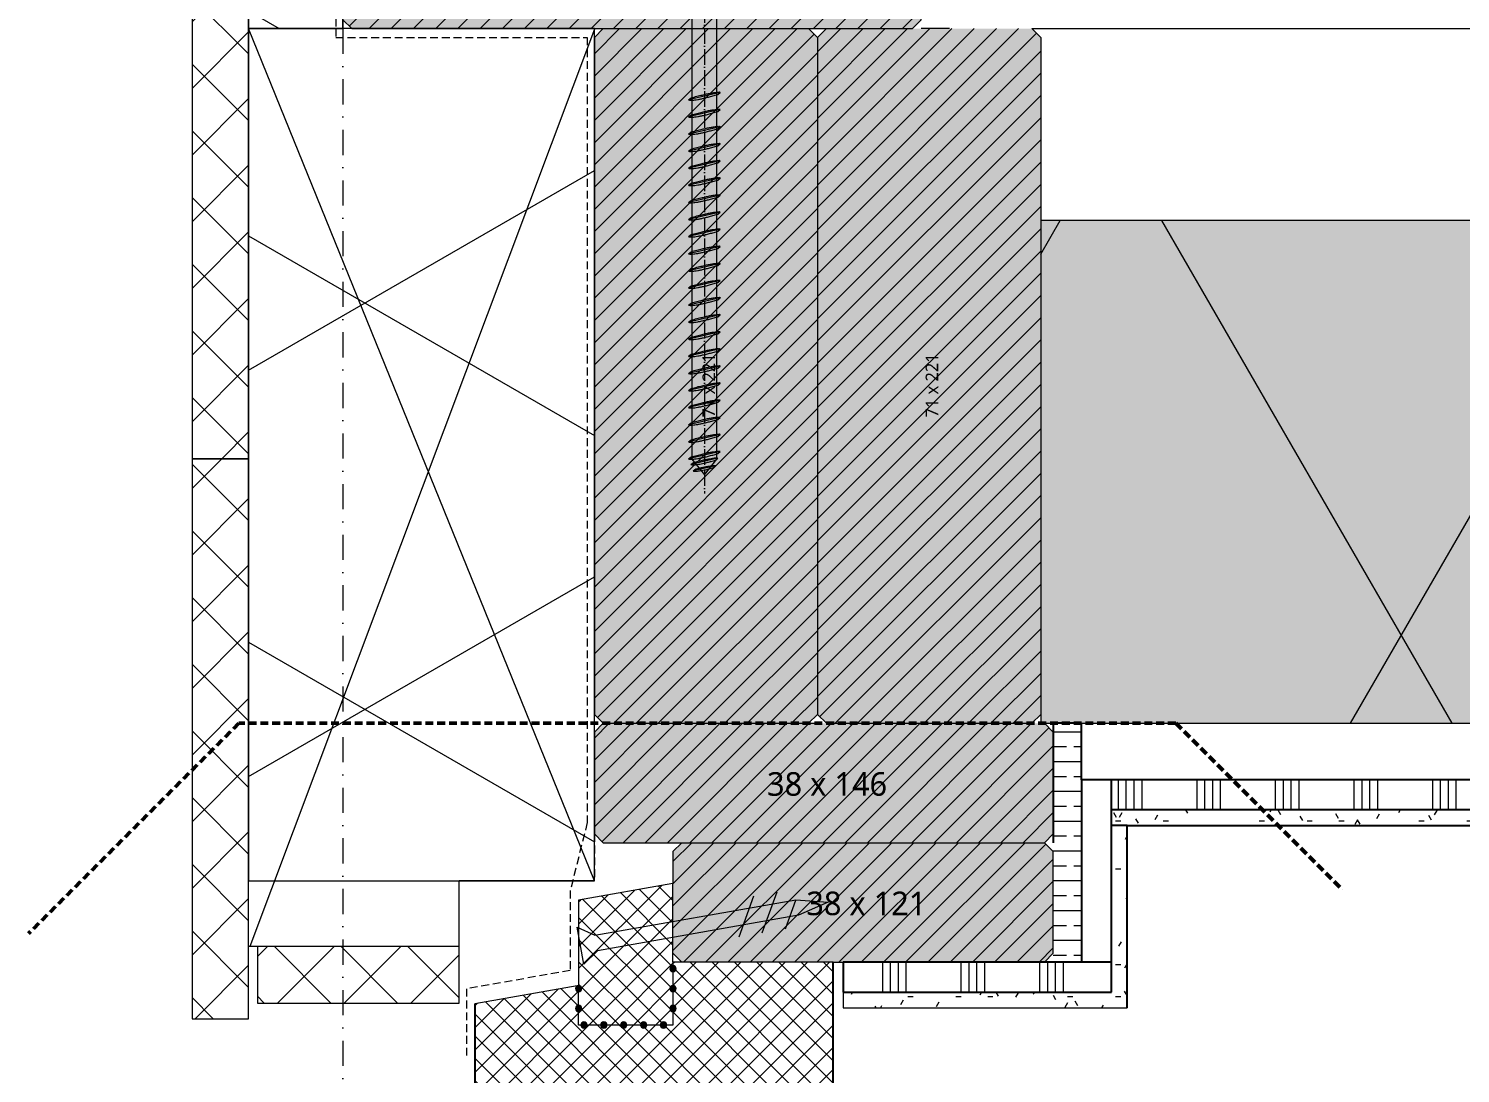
# Model space of a CAD drawing. Header units: millimetres. Extents: x 2927 to 18500, y -7154 to 6447.
# Drawn here: x 4038.3 to 4493.8, y 3861.8 to 4194.1 of the extents above; entities that cross this region are included whole.
import ezdxf

# ---------------------------------------------------------------- set-up
doc = ezdxf.new("R2010")
doc.units = ezdxf.units.MM
for name, pattern in [('MV_hartlijn_staal', [6.6, 5, -0.8, 0, -0.8]), ('MV_hidden', [3.75, 2.5, -1.25]), ('MV_stramien', [16, 8, -4, 0, -4])]:
    doc.linetypes.add(name, pattern=pattern)
for name, color, linetype, lineweight in [('A-ANNO-NOTE', 131, 'Continuous', 18), ('A-DETL', 90, 'Continuous', 13), ('A-DETL-GENF', 92, 'Continuous', 18), ('A-DETL-MEDM', 33, 'Continuous', 18)]:
    doc.layers.add(name, color=color, linetype=linetype, lineweight=lineweight)
doc.styles.add('Segoe UI', font='segoeui.ttf', dxfattribs={"height": 7.5})
doc.styles.add('Segoe UI_1', font='segoeui.ttf', dxfattribs={"height": 4})
pattern_1 = [(0, (0, 0), (0, 9.476), []), (0, (0, 4.738), (0, 9.476), [4.738, -2.369])]
pattern_2 = [(90, (10, 0), (-25, 1e-15), []), (90, (12.5, 0), (-25, 1e-15), []), (90, (15, 0), (-25, 1e-15), []), (90, (17.5, 0), (-25, 1e-15), [])]
pattern_3 = [(0, (0, 0), (20.32, 5.08), [1.676, -13.564, 1.676, -13.564, -81.28]), (0, (0, 0), (20.32, 5.08), [-30.48, 1.676, -28.804, 1.676, -13.564, -35.56]), (0, (0, 0), (20.32, 5.08), [-76.2, 1.676, -8.484, 1.676, -23.724]), (120, (7.62, 2.54), (-14.559409, 15.057636), [1.676, -13.564, 1.676, -13.564, -81.28]), (120, (7.62, 2.54), (-14.559409, 15.057636), [-30.48, 1.676, -28.804, 1.676, -13.564, -35.56]), (120, (7.62, 2.54), (-14.559409, 15.057636), [-76.2, 1.676, -8.484, 1.676, -23.724]), (240, (10.16, 12.7), (-5.760591, -20.137636), [1.676, -13.564, 1.676, -13.564, -81.28]), (240, (10.16, 12.7), (-5.760591, -20.137636), [-30.48, 1.676, -28.804, 1.676, -13.564, -35.56]), (240, (10.16, 12.7), (-5.760591, -20.137636), [-76.2, 1.676, -8.484, 1.676, -23.724])]
pattern_4 = [(45, (0, 0), (-3.535534, 3.535534), []), (135, (0, 0), (-3.535534, -3.535534), [])]
pattern_5 = [(45, (0, 0), (-10.6066, 10.6066), []), (135, (0, 0), (-10.6066, -10.6066), [])]

# ---------------------------------------------------------------- blocks, each defined once
blk = doc.blocks.new('42 isolatie - Type 1-3769868-Details Domera')
at = {"layer": 'A-DETL-GENF'}
blk.add_hatch(color=256, dxfattribs=at).paths.add_polyline_path([(299.95, 0.8), (299.95, 160.8), (0.28, 160.8), (0.28, 0.8), (292.07, 0.8)])
at = {"layer": 'A-DETL-GENF', "lineweight": 13}
h = blk.add_hatch(dxfattribs=at)
h.set_pattern_fill('FP_48', color=256, style=0, pattern_type=2)
h.set_pattern_definition([(60, (-2360.91, 160.98), (-138.564, 80), []), (120, (-2360.91, 160.98), (-138.564, -80), [])])
h.paths.add_polyline_path([(299.95, 0.8), (299.95, 160.8), (0.28, 160.8), (0.28, 0.8), (292.07, 0.8)])
at = {"layer": 'A-DETL-GENF'}
for p, q in [((299.95, 160.8), (0.28, 160.8)), ((0.28, 160.8), (0.28, 3.63)), ((299.95, 160.8), (0.28, 160.8)), ((0.28, 3.63), (0.28, 0.8)), ((0.28, 0.8), (1.45, 0.8)), ((1.45, 0.8), (4.28, 0.8)), ((4.28, 0.8), (13.28, 0.8)), ((13.28, 0.8), (299.95, 0.8)), ((13.28, 0.8), (299.95, 0.8))]:
    blk.add_line(p, q, dxfattribs=at)
blk = doc.blocks.new('00 hout_rechthoekig_sls - Vuren 71x221-V49-Details Domera')
at = {"layer": 'A-DETL-GENF'}
blk.add_hatch(color=256, dxfattribs=at).paths.add_polyline_path([(221, -2.83), (218.17, 0), (2.83, 0), (0, -2.83), (0, -68.17), (2.83, -71), (218.17, -71), (221, -68.17)])
at = {"layer": 'A-DETL-MEDM', "lineweight": 13}
h = blk.add_hatch(dxfattribs=at)
h.set_pattern_fill('FP_81', color=256, style=0, pattern_type=2)
h.set_pattern_definition([(135, (4194.144, -4289.284), (-3.535534, -3.535534), [])])
h.paths.add_polyline_path([(221, -68.17), (221, -2.83), (218.17, 0), (2.83, 0), (0, -2.83), (0, -68.17), (2.83, -71), (218.17, -71)])
at = {"layer": 'A-DETL-MEDM'}
for p, q in [((0, -2.83), (2.83, 0)), ((2.83, 0), (0, -2.83)), ((218.17, 0), (221, -2.83)), ((218.17, 0), (221, -2.83)), ((2.83, -71), (0, -68.17)), ((0, -68.17), (2.83, -71)), ((221, -68.17), (218.17, -71)), ((218.17, -71), (221, -68.17)), ((2.83, -71), (218.17, -71))]:
    blk.add_line(p, q, dxfattribs=at)
blk = doc.blocks.new('00 hout_rechthoekig_sls - SLS 38x146-V50-Details Domera')
at = {"layer": 'A-DETL-GENF'}
blk.add_hatch(color=256, dxfattribs=at).paths.add_polyline_path([(2.83, -38), (143.17, -38), (146, -35.17), (146, -2.83), (143.17, 0), (2.83, 0), (0, -2.83), (0, -35.17)])
at = {"layer": 'A-DETL-MEDM', "lineweight": 13}
h = blk.add_hatch(dxfattribs=at)
h.set_pattern_fill('FP_82', color=256, style=0, pattern_type=2)
h.set_pattern_definition([(45, (-4218.284, -3973.144), (-3.535534, 3.535534), [])])
h.paths.add_polyline_path([(2.83, -38), (143.17, -38), (146, -35.17), (146, -2.83), (143.17, 0), (2.83, 0), (0, -2.83), (0, -35.17)])
at = {"layer": 'A-DETL-MEDM'}
for p, q in [((0, -2.83), (2.83, 0)), ((2.83, 0), (0, -2.83)), ((2.83, 0), (71, 0)), ((142, 0), (143.17, 0)), ((143.17, 0), (146, -2.83)), ((0, -2.83), (0, -35.17)), ((143.17, 0), (146, -2.83)), ((2.83, -38), (0, -35.17)), ((0, -35.17), (2.83, -38)), ((146, -35.17), (143.17, -38)), ((143.17, -38), (146, -35.17)), ((2.83, -38), (25, -38)), ((25, -38), (27.83, -38)), ((27.83, -38), (89.66, -38))]:
    blk.add_line(p, q, dxfattribs=at)
blk = doc.blocks.new('00 hout_rechthoekig_sls - Vuren 71x221-V51-Details Domera')
at = {"layer": 'A-DETL-GENF'}
blk.add_hatch(color=256, dxfattribs=at).paths.add_polyline_path([(221, -68.17), (221, -2.83), (218.17, 0), (2.83, 0), (0, -2.83), (0, -68.17), (2.83, -71), (218.17, -71)])
at = {"layer": 'A-DETL-MEDM', "lineweight": 13}
h = blk.add_hatch(dxfattribs=at)
h.set_pattern_fill('FP_83', color=256, style=0, pattern_type=2)
h.set_pattern_definition([(135, (4194.144, -4360.284), (-3.535534, -3.535534), [])])
h.paths.add_polyline_path([(221, -68.17), (221, -2.83), (218.17, 0), (2.83, 0), (0, -2.83), (0, -68.17), (2.83, -71), (218.17, -71)])
at = {"layer": 'A-DETL-MEDM'}
for p, q in [((0, -2.83), (2.83, 0)), ((2.83, 0), (0, -2.83)), ((2.83, 0), (218.17, 0)), ((218.17, 0), (221, -2.83)), ((218.17, 0), (221, -2.83)), ((221, -68.17), (221, -2.83)), ((0, -29), (0, -38)), ((2.83, -71), (0, -68.17)), ((0, -68.17), (2.83, -71)), ((221, -68.17), (218.17, -71)), ((218.17, -71), (221, -68.17)), ((2.83, -71), (218.17, -71))]:
    blk.add_line(p, q, dxfattribs=at)
blk = doc.blocks.new('00 hout_rechthoekig_sls - SLS 38x184-V52-Details Domera')
at = {"layer": 'A-DETL-GENF'}
blk.add_hatch(color=256, dxfattribs=at).paths.add_polyline_path([(2.83, -38), (181.17, -38), (184, -35.17), (184, -2.83), (181.17, 0), (2.83, 0), (0, -2.83), (0, -35.17)])
at = {"layer": 'A-DETL-MEDM', "lineweight": 13}
h = blk.add_hatch(dxfattribs=at)
h.set_pattern_fill('FP_84', color=256, style=0, pattern_type=2)
h.set_pattern_definition([(45, (-4138.284, -4232.144), (-3.535534, 3.535534), [])])
h.paths.add_polyline_path([(2.83, -38), (181.17, -38), (184, -35.17), (184, -2.83), (181.17, 0), (2.83, 0), (0, -2.83), (0, -35.17)])
at = {"layer": 'A-DETL-MEDM'}
for p, q in [((0, -2.83), (2.83, 0)), ((2.83, 0), (0, -2.83)), ((2.83, 0), (181.17, 0)), ((181.17, 0), (184, -2.83)), ((0, -2.83), (0, -35.17)), ((181.17, 0), (184, -2.83)), ((184, -35.17), (184, -2.83)), ((2.83, -38), (0, -35.17)), ((0, -35.17), (2.83, -38)), ((184, -35.17), (181.17, -38)), ((181.17, -38), (184, -35.17)), ((2.83, -38), (80, -38)), ((80, -38), (181.17, -38))]:
    blk.add_line(p, q, dxfattribs=at)
blk = doc.blocks.new('28 schroeven 2D - Tellerkop-schroef 10_0x180mm-3218140-Details Domera')
at = {"layer": 'A-DETL-GENF', "linetype": 'MV_hartlijn_staal', "lineweight": 13}
blk.add_line((0, 9.1), (0, -185.9), dxfattribs=at)
at = {"layer": 'A-DETL-GENF', "lineweight": 5}
for p, q in [((-16, 0), (-16, 1)), ((-16, 1), (-15, 1)), ((-14.2, 4), (0, 4)), ((14.2, 4), (0, 4)), ((16, 1), (15, 1)), ((16, 0), (16, 1)), ((-16, 0), (16, 0)), ((-4, -3.55), (-4, -175)), ((4, -175), (4, -3.55)), ((5, -58.31), (-5, -60.64)), ((4.25, -58.95), (5, -58.31)), ((-5, -60.64), (-4.25, -60)), ((5, -63.75), (-5, -66.08)), ((4.25, -64.39), (5, -63.75)), ((-5, -66.08), (-4.25, -65.44)), ((5, -69.19), (-5, -71.52)), ((-5, -71.52), (-4.25, -70.88)), ((4.25, -69.83), (5, -69.19)), ((5, -74.63), (-5, -76.96)), ((-5, -76.96), (-4.25, -76.32)), ((4.25, -75.27), (5, -74.63)), ((5, -80.07), (-5, -82.4)), ((-5, -82.4), (-4.25, -81.76)), ((4.25, -80.71), (5, -80.07)), ((5, -85.52), (-5, -87.84)), ((4.25, -86.16), (5, -85.52)), ((-5, -87.84), (-4.25, -87.2)), ((5, -90.96), (-5, -93.28)), ((4.25, -91.6), (5, -90.96)), ((-5, -93.28), (-4.25, -92.64)), ((5, -96.4), (-5, -98.72)), ((-5, -98.72), (-4.25, -98.08)), ((4.25, -97.04), (5, -96.4)), ((5, -101.84), (-5, -104.17)), ((-5, -104.17), (-4.25, -103.53)), ((4.25, -102.48), (5, -101.84)), ((5, -107.28), (-5, -109.61)), ((-5, -109.61), (-4.25, -108.97)), ((4.25, -107.92), (5, -107.28)), ((5, -112.72), (-5, -115.05)), ((4.25, -113.36), (5, -112.72)), ((-5, -115.05), (-4.25, -114.41)), ((5, -118.16), (-5, -120.49)), ((4.25, -118.8), (5, -118.16)), ((-5, -120.49), (-4.25, -119.85)), ((5, -123.6), (-5, -125.93)), ((-5, -125.93), (-4.25, -125.29)), ((4.25, -124.24), (5, -123.6)), ((5, -129.04), (-5, -131.37)), ((-5, -131.37), (-4.25, -130.73)), ((4.25, -129.68), (5, -129.04)), ((5, -134.48), (-5, -136.81)), ((-5, -136.81), (-4.25, -136.17)), ((4.25, -135.12), (5, -134.48)), ((5, -139.92), (-5, -142.25)), ((4.25, -140.56), (5, -139.92)), ((-5, -142.25), (-4.25, -141.61)), ((5, -145.36), (-5, -147.69)), ((4.25, -146), (5, -145.36)), ((-5, -147.69), (-4.25, -147.05)), ((5, -150.8), (-5, -153.13)), ((-5, -153.13), (-4.25, -152.49)), ((4.25, -151.44), (5, -150.8)), ((5, -156.24), (-5, -158.57)), ((-5, -158.57), (-4.25, -157.93)), ((4.25, -156.88), (5, -156.24)), ((5, -161.68), (-5, -164.01)), ((-5, -164.01), (-4.25, -163.37)), ((4.25, -162.32), (5, -161.68)), ((5, -167.13), (-5, -169.45)), ((4.25, -167.77), (5, -167.13)), ((-5, -169.45), (-4.25, -168.81)), ((5, -172.57), (-5, -174.89)), ((4.25, -173.21), (5, -172.57)), ((-5, -174.89), (-4.25, -174.25)), ((4.26, -174.67), (-4.26, -176.66)), ((-4.26, -176.66), (-3.51, -176.02)), ((-4, -175), (0, -180)), ((3.52, -177.07), (-3.52, -178.71)), ((0, -180), (4, -175)), ((2.77, -177.71), (3.52, -177.07)), ((3.51, -175.31), (4.26, -174.67)), ((-3.52, -178.71), (-2.77, -178.07))]:
    blk.add_line(p, q, dxfattribs=at)
at = {"layer": 'A-DETL-GENF'}
for p, q in [((-4, -3.55), (-4, 0)), ((4, -3.55), (4, 0))]:
    blk.add_line(p, q, dxfattribs=at)
at = {"layer": 'A-DETL-GENF', "lineweight": 5}
for centre, start, end in [((-6.79, 0.41), 154.1259, 175.8741), ((6.79, 0.41), 4.1259, 25.8741)]:
    blk.add_arc(centre, 8.23, start, end, dxfattribs=at)
for points in [[(-5, -60.64), (-3.5, -61.2), (4.25, -58.95)], [(-4.25, -60), (4.37, -57.74), (5, -58.31)], [(-4.25, -65.44), (4.37, -63.18), (5, -63.75)], [(-5, -66.08), (-3.5, -66.64), (4.25, -64.39)], [(-5, -71.52), (-3.5, -72.08), (4.25, -69.83)], [(-4.25, -70.88), (4.37, -68.62), (5, -69.19)], [(-5, -76.96), (-3.5, -77.52), (4.25, -75.27)], [(-4.25, -76.32), (4.37, -74.06), (5, -74.63)], [(-5, -82.4), (-3.5, -82.96), (4.25, -80.71)], [(-4.25, -81.76), (4.37, -79.5), (5, -80.07)], [(-5, -87.84), (-3.5, -88.4), (4.25, -86.16)], [(-4.25, -87.2), (4.37, -84.94), (5, -85.52)], [(-4.25, -92.64), (4.37, -90.38), (5, -90.96)], [(-5, -93.28), (-3.5, -93.84), (4.25, -91.6)], [(-5, -98.72), (-3.5, -99.28), (4.25, -97.04)], [(-4.25, -98.08), (4.37, -95.82), (5, -96.4)], [(-5, -104.17), (-3.5, -104.72), (4.25, -102.48)], [(-4.25, -103.53), (4.37, -101.26), (5, -101.84)], [(-5, -109.61), (-3.5, -110.17), (4.25, -107.92)], [(-4.25, -108.97), (4.37, -106.7), (5, -107.28)], [(-5, -115.05), (-3.5, -115.61), (4.25, -113.36)], [(-4.25, -114.41), (4.37, -112.15), (5, -112.72)], [(-4.25, -119.85), (4.37, -117.59), (5, -118.16)], [(-5, -120.49), (-3.5, -121.05), (4.25, -118.8)], [(-5, -125.93), (-3.5, -126.49), (4.25, -124.24)], [(-4.25, -125.29), (4.37, -123.03), (5, -123.6)], [(-5, -131.37), (-3.5, -131.93), (4.25, -129.68)], [(-4.25, -130.73), (4.37, -128.47), (5, -129.04)], [(-5, -136.81), (-3.5, -137.37), (4.25, -135.12)], [(-4.25, -136.17), (4.37, -133.91), (5, -134.48)], [(-5, -142.25), (-3.5, -142.81), (4.25, -140.56)], [(-4.25, -141.61), (4.37, -139.35), (5, -139.92)], [(-4.25, -147.05), (4.37, -144.79), (5, -145.36)], [(-5, -147.69), (-3.5, -148.25), (4.25, -146)], [(-5, -153.13), (-3.5, -153.69), (4.25, -151.44)], [(-4.25, -152.49), (4.37, -150.23), (5, -150.8)], [(-5, -158.57), (-3.5, -159.13), (4.25, -156.88)], [(-4.25, -157.93), (4.37, -155.67), (5, -156.24)], [(-5, -164.01), (-3.5, -164.57), (4.25, -162.32)], [(-4.25, -163.37), (4.37, -161.11), (5, -161.68)], [(-5, -169.45), (-3.5, -170.01), (4.25, -167.77)], [(-4.25, -168.81), (4.37, -166.55), (5, -167.13)], [(-4.25, -174.25), (4.37, -171.99), (5, -172.57)], [(-5, -174.89), (-3.5, -175.45), (4.25, -173.21)], [(-4.26, -176.66), (-3.01, -177.14), (3.51, -175.31)], [(-3.51, -176.02), (3.73, -174.19), (4.26, -174.67)], [(-2.77, -178.07), (3.1, -176.67), (3.52, -177.07)], [(-3.52, -178.71), (-2.51, -179.11), (2.77, -177.71)]]:
    blk.add_open_spline(points, degree=2, dxfattribs=at)
blk = doc.blocks.new('00 hout_rechthoekig_sls - SLS 38x121-4309775-Details Domera')
at = {"layer": 'A-DETL-GENF'}
blk.add_hatch(color=256, dxfattribs=at).paths.add_polyline_path([(2.83, -38), (118.17, -38), (121, -35.17), (121, -2.83), (118.17, 0), (2.83, 0), (0, -2.83), (0, -35.17)])
at = {"layer": 'A-DETL-MEDM', "lineweight": 13}
h = blk.add_hatch(dxfattribs=at)
h.set_pattern_fill('FP_86', color=256, style=0, pattern_type=2)
h.set_pattern_definition([(45, (-4243.284, -3935.144), (-3.535534, 3.535534), [])])
h.paths.add_polyline_path([(2.83, -38), (118.17, -38), (121, -35.17), (121, -2.83), (118.17, 0), (2.83, 0), (0, -2.83), (0, -35.17)])
at = {"layer": 'A-DETL-MEDM'}
for p, q in [((0, -2.83), (2.83, 0)), ((2.83, 0), (0, -2.83)), ((2.83, 0), (118.17, 0)), ((118.17, 0), (121, -2.83)), ((0, -2.83), (0, -13)), ((118.17, 0), (121, -2.83)), ((121, -35.17), (121, -2.83)), ((2.83, -38), (0, -35.17)), ((0, -35.17), (2.83, -38)), ((121, -35.17), (118.17, -38)), ((118.17, -38), (121, -35.17)), ((51, -38), (54.17, -38))]:
    blk.add_line(p, q, dxfattribs=at)
blk = doc.blocks.new('28 schroef - 5_0x80-4440999-Details Domera')
at = {"layer": 'A-DETL-GENF', "lineweight": 13}
h = blk.add_hatch(dxfattribs=at)
h.set_pattern_fill('FP_87', color=256, style=0, pattern_type=2)
h.set_pattern_definition([(240, (0, 0), (-11.2583, 6.5), [])])
h.paths.add_polyline_path([(50, -6), (70, -6), (70, 6), (50, 6), (50, -2.37)])
h = blk.add_hatch(dxfattribs=at)
h.set_pattern_fill('FP_88', color=256, style=0, pattern_type=2)
h.set_pattern_definition([(240, (7.5, 0), (-11.2583, 6.5), [])])
h.paths.add_polyline_path([(50, -6), (70, -6), (70, 6), (50, 6), (50, -2.37)])
for p, q in [((0, -6), (0, 6)), ((0, 6), (5, 2.5)), ((5, 2.5), (70, 2.5)), ((70, 2.5), (80, 0)), ((80, 0), (70, -2.5)), ((5, -2.5), (0, -6)), ((70, -2.5), (5, -2.5))]:
    blk.add_line(p, q, dxfattribs=at)
blk = doc.blocks.new('42_isolatie - Kantplank-3227798-Details Domera')
at = {"layer": 'A-DETL-GENF', "lineweight": 13}
h = blk.add_hatch(dxfattribs=at)
h.set_pattern_fill('FP_103', color=256, style=0, pattern_type=2)
h.set_pattern_definition([(300, (96.29, -222.8), (-96.995, -56), []), (240, (96.29, -222.8), (-96.995, 56), [])])
h.paths.add_polyline_path([(271.45, -110.8), (271.45, -0.8), (0.28, -0.8), (0.28, -110.8), (226.31, -110.8)])
at = {"layer": 'A-DETL-GENF'}
for p, q in [((271.45, -0.8), (0.28, -0.8)), ((0.28, -0.8), (0.28, -80.8)), ((271.45, -110.8), (271.45, -0.8)), ((0.28, -80.8), (0.28, -110.8)), ((0.28, -110.8), (271.45, -110.8))]:
    blk.add_line(p, q, dxfattribs=at)
blk = doc.blocks.new('42_isolatie - Kantplank-3227800-Details Domera')
at = {"layer": 'A-DETL-GENF', "lineweight": 13}
h = blk.add_hatch(dxfattribs=at)
h.set_pattern_fill('FP_57', color=256, style=0, pattern_type=2)
h.set_pattern_definition([(300, (-2380.567, -120.812), (-25.98076, -15), []), (240, (-2380.567, -120.812), (-25.98076, 15), [])])
h.paths.add_polyline_path([(213.46, -30.8), (213.46, -0.8), (0.28, -0.8), (0.28, -30.8)])
at = {"layer": 'A-DETL-GENF'}
for p, q in [((213.46, -0.8), (0.28, -0.8)), ((0.28, -0.8), (0.28, -30.8)), ((213.46, -30.8), (213.46, -0.8)), ((0.28, -30.8), (213.46, -30.8))]:
    blk.add_line(p, q, dxfattribs=at)

msp = doc.modelspace()

# ---------------------------------------------------------------- hatches: boundary and pattern name
at = {"layer": 'A-DETL-GENF', "lineweight": 13}
h = msp.add_hatch(dxfattribs=at)
h.set_pattern_fill('FP_4', color=250, style=0, pattern_type=2)
h.set_pattern_definition(pattern_1)
h.paths.add_polyline_path([(4331.28, 4194.14), (4331.28, 4719.14), (4322.28, 4719.14), (4322.28, 4194.14)])
h = msp.add_hatch(dxfattribs=at)
h.set_pattern_fill('FP_19', color=251, style=0, pattern_type=2)
h.set_pattern_definition(pattern_5)
h.paths.add_polyline_path([(4090.28, 4057.32), (4108.28, 4057.32), (4108.28, 4407.32), (4090.28, 4407.32)])
h = msp.add_hatch(dxfattribs=at)
h.set_pattern_fill('FP_19', color=251, style=0, pattern_type=2)
h.set_pattern_definition(pattern_5)
h.paths.add_polyline_path([(4108.28, 3879.14), (4108.28, 4057.32), (4090.28, 4057.32), (4090.28, 3879.14), (4101.46, 3879.14)])
h = msp.add_hatch(dxfattribs=at)
h.set_pattern_fill('FP_4', color=250, style=0, pattern_type=2)
h.set_pattern_definition(pattern_1)
h.paths.add_polyline_path([(4373.28, 3897.14), (4373.28, 3973.14), (4364.28, 3973.14), (4364.28, 3897.14)])
h = msp.add_hatch(dxfattribs=at)
h.set_pattern_fill('FP_6', color=253, style=0, pattern_type=2)
h.set_pattern_definition(pattern_2)
h.paths.add_polyline_path([(4652.08, 3945.64), (4659.96, 3945.64), (4659.96, 3955.14), (4382.78, 3955.14), (4382.78, 3945.64)])
h = msp.add_hatch(dxfattribs=at)
h.set_pattern_fill('FP_5', color=253, style=0, pattern_type=2)
h.set_pattern_definition(pattern_3)
h.paths.add_polyline_path([(4652.08, 3940.64), (4659.96, 3940.64), (4659.96, 3945.64), (4382.78, 3945.64), (4382.78, 3940.64), (4387.78, 3940.64)])
h = msp.add_hatch(dxfattribs=at)
h.set_pattern_fill('FP_5', color=253, style=0, pattern_type=2)
h.set_pattern_definition(pattern_3)
h.paths.add_polyline_path([(4307.94, 3882.64), (4387.78, 3882.64), (4387.78, 3940.64), (4382.78, 3940.64), (4382.78, 3887.64), (4297.46, 3887.64), (4297.46, 3882.64)])
h = msp.add_hatch(dxfattribs=at)
h.set_pattern_fill('FP_12', color=250, style=0, pattern_type=2)
h.set_pattern_definition(pattern_4)
h.paths.add_polyline_path([(4226.62, 3877.14), (4226.65, 3877.4), (4226.75, 3877.64), (4226.91, 3877.85), (4227.12, 3878.01), (4227.36, 3878.11), (4227.62, 3878.14), (4227.88, 3878.11), (4228.12, 3878.01), (4228.32, 3877.85), (4228.48, 3877.64), (4228.58, 3877.4), (4228.62, 3877.14), (4232.94, 3877.14), (4232.97, 3877.4), (4233.07, 3877.64), (4233.23, 3877.85), (4233.44, 3878.01), (4233.68, 3878.11), (4233.94, 3878.14), (4234.2, 3878.11), (4234.44, 3878.01), (4234.65, 3877.85), (4234.81, 3877.64), (4234.91, 3877.4), (4234.94, 3877.14), (4239.26, 3877.14), (4239.3, 3877.4), (4239.4, 3877.64), (4239.55, 3877.85), (4239.76, 3878.01), (4240, 3878.11), (4240.26, 3878.14), (4240.52, 3878.11), (4240.76, 3878.01), (4240.97, 3877.85), (4241.13, 3877.64), (4241.23, 3877.4), (4241.26, 3877.14), (4243.28, 3877.14), (4243.28, 3881.4), (4243.03, 3881.43), (4242.78, 3881.53), (4242.58, 3881.69), (4242.42, 3881.9), (4242.32, 3882.14), (4242.28, 3882.4), (4242.32, 3882.65), (4242.42, 3882.9), (4242.58, 3883.1), (4242.78, 3883.26), (4243.03, 3883.36), (4243.28, 3883.4), (4243.28, 3887.72), (4243.03, 3887.75), (4242.78, 3887.85), (4242.58, 3888.01), (4242.42, 3888.22), (4242.32, 3888.46), (4242.28, 3888.72), (4242.32, 3888.98), (4242.42, 3889.22), (4242.58, 3889.42), (4242.78, 3889.58), (4243.03, 3889.68), (4243.28, 3889.72), (4243.28, 3894.04), (4243.03, 3894.07), (4242.78, 3894.17), (4242.58, 3894.33), (4242.42, 3894.54), (4242.32, 3894.78), (4242.28, 3895.04), (4242.32, 3895.3), (4242.42, 3895.54), (4242.58, 3895.75), (4242.78, 3895.91), (4243.03, 3896.01), (4243.28, 3896.04), (4243.28, 3922.14), (4213.28, 3916.85), (4213.28, 3889.72), (4213.54, 3889.68), (4213.78, 3889.58), (4213.99, 3889.42), (4214.15, 3889.22), (4214.25, 3888.98), (4214.28, 3888.72), (4214.25, 3888.46), (4214.15, 3888.22), (4213.99, 3888.01), (4213.78, 3887.85), (4213.54, 3887.75), (4213.28, 3887.72), (4213.28, 3883.4), (4213.54, 3883.36), (4213.78, 3883.26), (4213.99, 3883.1), (4214.15, 3882.9), (4214.25, 3882.65), (4214.28, 3882.4), (4214.25, 3882.14), (4214.15, 3881.9), (4213.99, 3881.69), (4213.78, 3881.53), (4213.54, 3881.43), (4213.28, 3881.4), (4213.28, 3877.14), (4213.97, 3877.14), (4214.01, 3877.4), (4214.11, 3877.64), (4214.27, 3877.85), (4214.47, 3878.01), (4214.71, 3878.11), (4214.97, 3878.14), (4215.23, 3878.11), (4215.47, 3878.01), (4215.68, 3877.85), (4215.84, 3877.64), (4215.94, 3877.4), (4215.97, 3877.14), (4220.29, 3877.14), (4220.33, 3877.4), (4220.43, 3877.64), (4220.59, 3877.85), (4220.79, 3878.01), (4221.04, 3878.11), (4221.29, 3878.14), (4221.55, 3878.11), (4221.79, 3878.01), (4222, 3877.85), (4222.16, 3877.64), (4222.26, 3877.4), (4222.29, 3877.14)])
h = msp.add_hatch(dxfattribs=at)
h.set_pattern_fill('FP_19', color=251, style=0, pattern_type=2)
h.set_pattern_definition(pattern_5)
h.paths.add_polyline_path([(4175.28, 3884.14), (4175.28, 3902.14), (4111.1, 3902.14), (4111.1, 3884.14), (4170.29, 3884.14)])
h = msp.add_hatch(dxfattribs=at)
h.set_pattern_fill('FP_12', color=250, style=0, pattern_type=2)
h.set_pattern_definition(pattern_4)
h.paths.add_polyline_path([(4180.28, 3830.14), (4190.28, 3830.14), (4195.28, 3835.14), (4200.28, 3835.14), (4200.28, 3830.14), (4235.78, 3830.14), (4235.78, 3847.14), (4294.28, 3847.14), (4294.28, 3897.14), (4243.28, 3897.14), (4243.28, 3896.04), (4243.54, 3896.01), (4243.78, 3895.91), (4243.99, 3895.75), (4244.15, 3895.54), (4244.25, 3895.3), (4244.28, 3895.04), (4244.25, 3894.78), (4244.15, 3894.54), (4243.99, 3894.33), (4243.78, 3894.17), (4243.54, 3894.07), (4243.28, 3894.04), (4243.28, 3889.72), (4243.54, 3889.68), (4243.78, 3889.58), (4243.99, 3889.42), (4244.15, 3889.22), (4244.25, 3888.98), (4244.28, 3888.72), (4244.25, 3888.46), (4244.15, 3888.22), (4243.99, 3888.01), (4243.78, 3887.85), (4243.54, 3887.75), (4243.28, 3887.72), (4243.28, 3883.4), (4243.54, 3883.36), (4243.78, 3883.26), (4243.99, 3883.1), (4244.15, 3882.9), (4244.25, 3882.65), (4244.28, 3882.4), (4244.25, 3882.14), (4244.15, 3881.9), (4243.99, 3881.69), (4243.78, 3881.53), (4243.54, 3881.43), (4243.28, 3881.4), (4243.28, 3877.14), (4241.26, 3877.14), (4241.23, 3876.89), (4241.13, 3876.64), (4240.97, 3876.44), (4240.76, 3876.28), (4240.52, 3876.18), (4240.26, 3876.14), (4240, 3876.18), (4239.76, 3876.28), (4239.55, 3876.44), (4239.4, 3876.64), (4239.3, 3876.89), (4239.26, 3877.14), (4234.94, 3877.14), (4234.91, 3876.89), (4234.81, 3876.64), (4234.65, 3876.44), (4234.44, 3876.28), (4234.2, 3876.18), (4233.94, 3876.14), (4233.68, 3876.18), (4233.44, 3876.28), (4233.23, 3876.44), (4233.07, 3876.64), (4232.97, 3876.89), (4232.94, 3877.14), (4228.62, 3877.14), (4228.58, 3876.89), (4228.48, 3876.64), (4228.32, 3876.44), (4228.12, 3876.28), (4227.88, 3876.18), (4227.62, 3876.14), (4227.36, 3876.18), (4227.12, 3876.28), (4226.91, 3876.44), (4226.75, 3876.64), (4226.65, 3876.89), (4226.62, 3877.14), (4222.29, 3877.14), (4222.26, 3876.89), (4222.16, 3876.64), (4222, 3876.44), (4221.79, 3876.28), (4221.55, 3876.18), (4221.29, 3876.14), (4221.04, 3876.18), (4220.79, 3876.28), (4220.59, 3876.44), (4220.43, 3876.64), (4220.33, 3876.89), (4220.29, 3877.14), (4215.97, 3877.14), (4215.94, 3876.89), (4215.84, 3876.64), (4215.68, 3876.44), (4215.47, 3876.28), (4215.23, 3876.18), (4214.97, 3876.14), (4214.71, 3876.18), (4214.47, 3876.28), (4214.27, 3876.44), (4214.11, 3876.64), (4214.01, 3876.89), (4213.97, 3877.14), (4213.28, 3877.14), (4213.28, 3881.4), (4213.03, 3881.43), (4212.78, 3881.53), (4212.58, 3881.69), (4212.42, 3881.9), (4212.32, 3882.14), (4212.28, 3882.4), (4212.32, 3882.65), (4212.42, 3882.9), (4212.58, 3883.1), (4212.78, 3883.26), (4213.03, 3883.36), (4213.28, 3883.4), (4213.28, 3887.72), (4213.03, 3887.75), (4212.78, 3887.85), (4212.58, 3888.01), (4212.42, 3888.22), (4212.32, 3888.46), (4212.28, 3888.72), (4212.32, 3888.98), (4212.42, 3889.22), (4212.58, 3889.42), (4212.78, 3889.63), (4180.28, 3883.9), (4180.28, 3849.34)])
at = {"layer": 'A-DETL-GENF'}
for points in [[(4243.28, 3894.04), (4243.54, 3894.07), (4243.78, 3894.17), (4243.99, 3894.33), (4244.15, 3894.54), (4244.25, 3894.78), (4244.28, 3895.04), (4244.25, 3895.3), (4244.15, 3895.54), (4243.99, 3895.75), (4243.78, 3895.91), (4243.54, 3896.01), (4243.28, 3896.04), (4243.03, 3896.01), (4242.78, 3895.91), (4242.58, 3895.75), (4242.42, 3895.54), (4242.32, 3895.3), (4242.28, 3895.04), (4242.32, 3894.78), (4242.42, 3894.54), (4242.58, 3894.33), (4242.78, 3894.17), (4243.03, 3894.07)], [(4213.28, 3887.72), (4213.54, 3887.75), (4213.78, 3887.85), (4213.99, 3888.01), (4214.15, 3888.22), (4214.25, 3888.46), (4214.28, 3888.72), (4214.25, 3888.98), (4214.15, 3889.22), (4213.99, 3889.42), (4213.78, 3889.58), (4213.54, 3889.68), (4213.28, 3889.72), (4213.03, 3889.68), (4212.78, 3889.58), (4212.58, 3889.42), (4212.42, 3889.22), (4212.32, 3888.98), (4212.28, 3888.72), (4212.32, 3888.46), (4212.42, 3888.22), (4212.58, 3888.01), (4212.78, 3887.85), (4213.03, 3887.75)], [(4243.28, 3887.72), (4243.54, 3887.75), (4243.78, 3887.85), (4243.99, 3888.01), (4244.15, 3888.22), (4244.25, 3888.46), (4244.28, 3888.72), (4244.25, 3888.98), (4244.15, 3889.22), (4243.99, 3889.42), (4243.78, 3889.58), (4243.54, 3889.68), (4243.28, 3889.72), (4243.03, 3889.68), (4242.78, 3889.58), (4242.58, 3889.42), (4242.42, 3889.22), (4242.32, 3888.98), (4242.28, 3888.72), (4242.32, 3888.46), (4242.42, 3888.22), (4242.58, 3888.01), (4242.78, 3887.85), (4243.03, 3887.75)], [(4213.28, 3881.4), (4213.54, 3881.43), (4213.78, 3881.53), (4213.99, 3881.69), (4214.15, 3881.9), (4214.25, 3882.14), (4214.28, 3882.4), (4214.25, 3882.65), (4214.15, 3882.9), (4213.99, 3883.1), (4213.78, 3883.26), (4213.54, 3883.36), (4213.28, 3883.4), (4213.03, 3883.36), (4212.78, 3883.26), (4212.58, 3883.1), (4212.42, 3882.9), (4212.32, 3882.65), (4212.28, 3882.4), (4212.32, 3882.14), (4212.42, 3881.9), (4212.58, 3881.69), (4212.78, 3881.53), (4213.03, 3881.43)], [(4243.28, 3881.4), (4243.54, 3881.43), (4243.78, 3881.53), (4243.99, 3881.69), (4244.15, 3881.9), (4244.25, 3882.14), (4244.28, 3882.4), (4244.25, 3882.65), (4244.15, 3882.9), (4243.99, 3883.1), (4243.78, 3883.26), (4243.54, 3883.36), (4243.28, 3883.4), (4243.03, 3883.36), (4242.78, 3883.26), (4242.58, 3883.1), (4242.42, 3882.9), (4242.32, 3882.65), (4242.28, 3882.4), (4242.32, 3882.14), (4242.42, 3881.9), (4242.58, 3881.69), (4242.78, 3881.53), (4243.03, 3881.43)], [(4214.97, 3876.14), (4215.23, 3876.18), (4215.47, 3876.28), (4215.68, 3876.44), (4215.84, 3876.64), (4215.94, 3876.89), (4215.97, 3877.14), (4215.94, 3877.4), (4215.84, 3877.64), (4215.68, 3877.85), (4215.47, 3878.01), (4215.23, 3878.11), (4214.97, 3878.14), (4214.71, 3878.11), (4214.47, 3878.01), (4214.27, 3877.85), (4214.11, 3877.64), (4214.01, 3877.4), (4213.97, 3877.14), (4214.01, 3876.89), (4214.11, 3876.64), (4214.27, 3876.44), (4214.47, 3876.28), (4214.71, 3876.18)], [(4221.29, 3876.14), (4221.55, 3876.18), (4221.79, 3876.28), (4222, 3876.44), (4222.16, 3876.64), (4222.26, 3876.89), (4222.29, 3877.14), (4222.26, 3877.4), (4222.16, 3877.64), (4222, 3877.85), (4221.79, 3878.01), (4221.55, 3878.11), (4221.29, 3878.14), (4221.04, 3878.11), (4220.79, 3878.01), (4220.59, 3877.85), (4220.43, 3877.64), (4220.33, 3877.4), (4220.29, 3877.14), (4220.33, 3876.89), (4220.43, 3876.64), (4220.59, 3876.44), (4220.79, 3876.28), (4221.04, 3876.18)], [(4227.62, 3876.14), (4227.88, 3876.18), (4228.12, 3876.28), (4228.32, 3876.44), (4228.48, 3876.64), (4228.58, 3876.89), (4228.62, 3877.14), (4228.58, 3877.4), (4228.48, 3877.64), (4228.32, 3877.85), (4228.12, 3878.01), (4227.88, 3878.11), (4227.62, 3878.14), (4227.36, 3878.11), (4227.12, 3878.01), (4226.91, 3877.85), (4226.75, 3877.64), (4226.65, 3877.4), (4226.62, 3877.14), (4226.65, 3876.89), (4226.75, 3876.64), (4226.91, 3876.44), (4227.12, 3876.28), (4227.36, 3876.18)], [(4233.94, 3876.14), (4234.2, 3876.18), (4234.44, 3876.28), (4234.65, 3876.44), (4234.81, 3876.64), (4234.91, 3876.89), (4234.94, 3877.14), (4234.91, 3877.4), (4234.81, 3877.64), (4234.65, 3877.85), (4234.44, 3878.01), (4234.2, 3878.11), (4233.94, 3878.14), (4233.68, 3878.11), (4233.44, 3878.01), (4233.23, 3877.85), (4233.07, 3877.64), (4232.97, 3877.4), (4232.94, 3877.14), (4232.97, 3876.89), (4233.07, 3876.64), (4233.23, 3876.44), (4233.44, 3876.28), (4233.68, 3876.18)], [(4240.26, 3876.14), (4240.52, 3876.18), (4240.76, 3876.28), (4240.97, 3876.44), (4241.13, 3876.64), (4241.23, 3876.89), (4241.26, 3877.14), (4241.23, 3877.4), (4241.13, 3877.64), (4240.97, 3877.85), (4240.76, 3878.01), (4240.52, 3878.11), (4240.26, 3878.14), (4240, 3878.11), (4239.76, 3878.01), (4239.55, 3877.85), (4239.4, 3877.64), (4239.3, 3877.4), (4239.26, 3877.14), (4239.3, 3876.89), (4239.4, 3876.64), (4239.55, 3876.44), (4239.76, 3876.28), (4240, 3876.18)]]:
    msp.add_hatch(color=7, dxfattribs=at).paths.add_polyline_path(points)
at = {"layer": 'A-DETL-GENF', "lineweight": 13}
h = msp.add_hatch(dxfattribs=at)
h.set_pattern_fill('FP_6', color=253, style=0, pattern_type=2)
h.set_pattern_definition(pattern_2)
h.paths.add_polyline_path([(4307.94, 3887.64), (4382.78, 3887.64), (4382.78, 3897.14), (4297.46, 3897.14), (4297.46, 3887.64)])

# ---------------------------------------------------------------- linework, layer by layer
at = {"layer": 'A-DETL', "lineweight": 18}
for p, q in [((4090.28, 4407.32), (4090.28, 4057.32)), ((4108.28, 4194.14), (4108.28, 4407.32)), ((4218.28, 3922.97), (4108.28, 4194.14)), ((4108.28, 4057.32), (4108.28, 4194.14)), ((4218.28, 4193.96), (4108.64, 3902.14)), ((4357.46, 4194.14), (4659.96, 4194.14)), ((4090.28, 4057.32), (4108.28, 4057.32)), ((4090.28, 4057.32), (4090.28, 3879.14)), ((4108.28, 4057.32), (4090.28, 4057.32)), ((4108.28, 3879.14), (4108.28, 4057.32)), ((4218.28, 3922.97), (4175.28, 3922.97)), ((4175.28, 3902.14), (4175.28, 3922.97)), ((4243.28, 3922.14), (4213.28, 3916.85)), ((4243.28, 3897.14), (4243.28, 3922.14)), ((4213.28, 3916.85), (4213.28, 3889.72)), ((4175.28, 3902.14), (4108.28, 3902.14)), ((4175.28, 3902.14), (4111.1, 3902.14)), ((4111.1, 3902.14), (4111.1, 3884.14)), ((4175.28, 3884.14), (4175.28, 3902.14)), ((4294.28, 3897.14), (4243.28, 3897.14)), ((4243.28, 3897.14), (4243.28, 3896.04)), ((4243.28, 3894.04), (4243.28, 3889.72)), ((4212.78, 3889.63), (4180.28, 3883.9)), ((4213.28, 3883.4), (4213.28, 3887.72)), ((4243.28, 3887.72), (4243.28, 3883.4)), ((4297.46, 3887.64), (4297.46, 3882.64)), ((4111.1, 3884.14), (4175.28, 3884.14)), ((4213.28, 3877.14), (4213.28, 3881.4)), ((4243.28, 3881.4), (4243.28, 3877.14)), ((4297.46, 3882.64), (4387.78, 3882.64)), ((4090.28, 3879.14), (4108.28, 3879.14)), ((4213.97, 3877.14), (4213.28, 3877.14)), ((4220.29, 3877.14), (4215.97, 3877.14)), ((4226.62, 3877.14), (4222.29, 3877.14)), ((4232.94, 3877.14), (4228.62, 3877.14)), ((4239.26, 3877.14), (4234.94, 3877.14)), ((4243.28, 3877.14), (4241.26, 3877.14))]:
    msp.add_line(p, q, dxfattribs=at)
at = {"layer": 'A-DETL', "linetype": 'MV_hidden', "lineweight": 18}
for p, q in [((4136.01, 4407.32), (4136.01, 4194.14)), ((4136.01, 4194.14), (4136.01, 4191.34)), ((4136.01, 4191.34), (4216.01, 4191.34)), ((4216.01, 4191.34), (4216.01, 3941.6)), ((4216.01, 3941.6), (4210.62, 3919.94)), ((4218.28, 3937.97), (4218.28, 3922.97)), ((4210.62, 3919.94), (4210.62, 3894.49)), ((4210.62, 3894.49), (4177.62, 3888.67)), ((4177.62, 3888.67), (4177.62, 3866.18))]:
    msp.add_line(p, q, dxfattribs=at)
at = {"layer": 'A-DETL', "linetype": 'MV_stramien', "lineweight": 18}
for p, q in [((4138.28, 4407.32), (4138.28, 4194.14)), ((4138.28, 4194.14), (4138.28, 3420.83))]:
    msp.add_line(p, q, dxfattribs=at)
at = {"layer": 'A-DETL', "linetype": 'MV_hidden', "lineweight": 50}
for p, q in [((4105.21, 3973.14), (4038.28, 3906.22)), ((4403.28, 3973.14), (4105.21, 3973.14)), ((4403.28, 3973.14), (4456.32, 3920.11))]:
    msp.add_line(p, q, dxfattribs=at)
at = {"layer": 'A-DETL', "lineweight": 25}
for p, q in [((4373.28, 3973.14), (4364.28, 3973.14)), ((4364.28, 3973.14), (4364.28, 3935.14)), ((4373.28, 3955.14), (4373.28, 3973.14)), ((4382.78, 3955.14), (4373.28, 3955.14)), ((4373.28, 3955.14), (4373.28, 3897.14)), ((4659.96, 3955.14), (4382.78, 3955.14)), ((4382.78, 3897.14), (4382.78, 3955.14)), ((4659.96, 3945.64), (4382.78, 3945.64)), ((4387.78, 3940.64), (4382.78, 3940.64)), ((4387.78, 3940.64), (4659.96, 3940.64)), ((4387.78, 3882.64), (4387.78, 3940.64)), ((4382.78, 3897.14), (4297.46, 3897.14)), ((4297.46, 3897.14), (4297.46, 3887.64)), ((4382.78, 3887.64), (4382.78, 3897.14)), ((4297.46, 3887.64), (4382.78, 3887.64))]:
    msp.add_line(p, q, dxfattribs=at)
at = {"layer": 'A-DETL', "lineweight": 18}
for centre, start, end in [((4243.28, 3895.04), 0, 180), ((4243.28, 3895.04), 180, 0), ((4213.28, 3888.72), 0, 180), ((4213.28, 3888.72), 180, 0), ((4243.28, 3888.72), 0, 180), ((4243.28, 3888.72), 180, 0), ((4213.28, 3882.4), 0, 180), ((4213.28, 3882.4), 180, 0), ((4243.28, 3882.4), 0, 180), ((4243.28, 3882.4), 180, 0), ((4214.97, 3877.14), 90, 270), ((4214.97, 3877.14), 270, 90), ((4221.29, 3877.14), 90, 270), ((4221.29, 3877.14), 270, 90), ((4227.62, 3877.14), 90, 270), ((4227.62, 3877.14), 270, 90), ((4233.94, 3877.14), 90, 270), ((4233.94, 3877.14), 270, 90), ((4240.26, 3877.14), 90, 270), ((4240.26, 3877.14), 270, 90)]:
    msp.add_arc(centre, 1, start, end, dxfattribs=at)
at = {"layer": 'A-DETL-MEDM', "lineweight": 25}
for p, q in [((4294.28, 3847.14), (4294.28, 3897.14)), ((4180.28, 3883.9), (4180.28, 3830.14))]:
    msp.add_line(p, q, dxfattribs=at)

# ---------------------------------------------------------------- block references
at = {"layer": 'A-DETL-GENF', "rotation": 269.9999999999999}
for name, p in [('42_isolatie - Kantplank-3227800-Details Domera', (4139.08, 4407.6)), ('42_isolatie - Kantplank-3227798-Details Domera', (4219.08, 4194.42))]:
    msp.add_blockref(name, p, dxfattribs=at)
at = {"layer": 'A-DETL-GENF'}
for name, p in [('28 schroeven 2D - Tellerkop-schroef 10_0x180mm-3218140-Details Domera', (4253.28, 4232.14)), ('42 isolatie - Type 1-3769868-Details Domera', (4360.01, 3972.34))]:
    msp.add_blockref(name, p, dxfattribs=at)
at = {"layer": 'A-DETL-GENF', "lineweight": 13, "rotation": 9.999999999999975}
msp.add_blockref('28 schroef - 5_0x80-4440999-Details Domera', (4213.89, 3902.38), dxfattribs=at)
at = {"layer": 'A-DETL-MEDM'}
for name, p in [('00 hout_rechthoekig_sls - SLS 38x184-V52-Details Domera', (4138.28, 4232.14)), ('00 hout_rechthoekig_sls - SLS 38x146-V50-Details Domera', (4218.28, 3973.14)), ('00 hout_rechthoekig_sls - SLS 38x121-4309775-Details Domera', (4243.28, 3935.14))]:
    msp.add_blockref(name, p, dxfattribs=at)
at = {"layer": 'A-DETL-MEDM', "rotation": 270.0000000000001}
for name, p in [('00 hout_rechthoekig_sls - Vuren 71x221-V49-Details Domera', (4289.28, 4194.14)), ('00 hout_rechthoekig_sls - Vuren 71x221-V51-Details Domera', (4360.28, 4194.14))]:
    msp.add_blockref(name, p, dxfattribs=at)

# ---------------------------------------------------------------- texts
at = {"layer": 'A-ANNO-NOTE', "lineweight": 13, "char_height": 4, "width": 27.6582, "attachment_point": 1, "rotation": 90, "style": 'Segoe UI_1'}
for insert in [(4252.67, 4070.45), (4323.67, 4070.45)]:
    msp.add_mtext('71 x 221', dxfattribs=dict(at, insert=insert))
at = {"layer": 'A-ANNO-NOTE', "lineweight": 13, "char_height": 7.5, "width": 47.2996, "attachment_point": 1, "style": 'Segoe UI'}
for s, insert in [('38 x 146', (4273.22, 3957.59)), ('38 x 121', (4285.72, 3919.59))]:
    msp.add_mtext(s, dxfattribs=dict(at, insert=insert))

doc.saveas('drawing.dxf')
